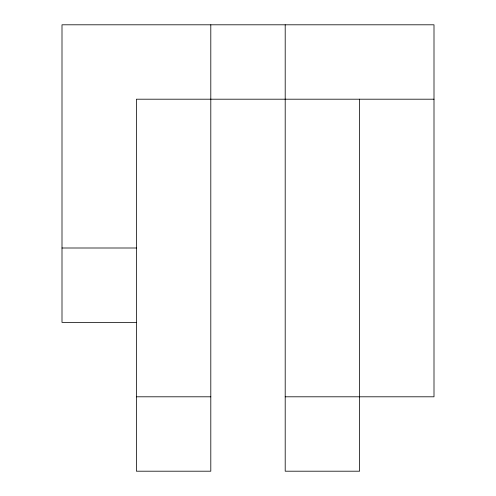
<?xml version="1.0" encoding="UTF-8"?>
<svg xmlns="http://www.w3.org/2000/svg" width="496" height="496" viewBox="0 0 496 496"><rect width="100%" height="100%" fill="white"/><g stroke="black" fill="none" stroke-linecap="round" stroke-linejoin="round"><path stroke-width="0.74" d="M434 99.2L136.4 99.2L136.4 471.2L210.8 471.2L210.8 24.8M62 248L136.4 248M136.4 322.4L62 322.4L62 24.8L434 24.8L434 396.8L285.2 396.8M136.4 396.8L210.8 396.8M359.6 99.2L359.6 471.2L285.2 471.2L285.2 24.8"/></g></svg>
